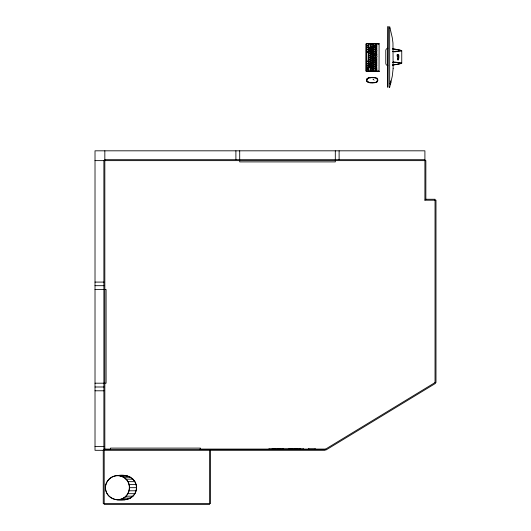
<?xml version="1.0" encoding="UTF-8"?>
<svg xmlns="http://www.w3.org/2000/svg" width="531" height="531" viewBox="0 0 531 531"><rect width="100%" height="100%" fill="white"/><g stroke="black" fill="none" stroke-linecap="round" stroke-linejoin="round"><path stroke-width="0.8" d="M366.111 71.081L366.211 43.821M366.065 70.855L366.091 44.106M367.167 71.054L366.436 70.962L366.596 69.415M366.596 69.183L366.602 67.543M366.443 67.152L366.43 65.817M366.443 65.247L366.602 63.76M366.609 61.171L366.443 52.131L368.255 52.131M368.248 49.224C363.483 50.571 368.912 44.75 368.262 49.23M368.262 44.086C365.939 42.188 365.554 47.213 368.189 45.593M367.333 70.942L367.339 69.568M367.346 69.183L367.346 67.543M368.242 69.07L368.182 67.57M368.235 63.415L368.083 61.41M368.242 52.151L368.083 61.171M368.089 51.726L368.089 49.629M368.242 47.425L368.248 46.011M368.521 70.888L368.68 67.045M368.68 64.921L368.68 63.275M368.541 53.97C367.445 56.943 371.567 55.164 370.114 54.009M370.094 70.888L370.041 67.079M370.08 65.273L370.041 66.753L368.68 66.8M368.68 63.036L370.027 63.016L370.027 61.423M370.08 57.72L370.061 59.206L368.687 59.266M368.687 57.388L370.094 57.288L370.061 55.788M371.853 71.001L370.326 70.968L370.419 67.988L371.886 68.068L371.727 71.041M371.733 66.096C373.685 68.393 368.726 68.34 370.326 66.256M371.733 63.972L370.346 63.912L370.326 62.426M371.733 60.448C373.711 62.724 368.713 62.751 370.313 60.58M371.74 56.678C373.286 60.786 367.386 56.193 371.833 56.698M370.333 56.286C368.926 54.102 373.379 54.189 371.912 56.286M371.892 54.441L370.399 54.534L370.319 53.067M370.339 50.637L370.386 49.191L371.912 49.283M371.906 47.418C372.769 51.567 367.432 46.449 371.919 47.418M370.366 44.046L370.346 46.927L371.912 46.927M371.892 58.715L371.846 60.176M371.912 54.401L371.912 53.067M371.912 52.516L371.853 51.062M371.912 50.631L371.899 49.297M371.906 44.126L371.899 46.92M372.151 71.041C370.638 68.38 375.51 69.103 373.558 71.041M373.572 69.156C369.271 69.508 375.264 65.253 373.558 69.156M373.651 67.258C369.264 67.795 375.171 63.249 373.558 67.271M373.558 63.747C375.543 66.023 370.512 66.056 372.158 63.866M372.158 63.395L372.191 61.928L373.731 62.001M372.158 61.49C370.645 59.233 375.536 59.432 373.565 61.623M372.158 57.706L372.258 56.226L373.738 56.346M373.724 54.481C375.158 56.638 370.757 56.631 372.145 54.487M372.165 52.051L372.211 50.611M372.324 50.326L372.324 48.679M372.171 46.409L372.178 44.046M373.738 59.605L373.718 58.211M373.738 57.7L373.724 56.366M372.151 53.976L373.698 54.043L373.744 52.582M373.744 52.051L373.731 50.657L372.324 50.564M373.651 50.312L373.744 48.832M372.324 48.44L373.685 48.407L373.685 46.828M372.324 46.542L373.705 46.496L373.705 44.013M375.384 62.804C376.778 67.039 371.136 62.081 375.49 62.85M373.977 60.62L373.983 59.114L375.384 59.034L375.523 60.58L374.036 60.66L375.503 60.62M375.39 58.795C371.222 59.12 376.871 54.992 375.49 58.735M373.99 51.58L373.99 53.067L375.41 53.146M373.97 49.224C374.335 43.987 377.694 51.029 373.99 49.303M375.517 45.912C370.943 45.6 377.129 49.655 375.377 45.845M375.517 68.054L375.47 66.614L374.109 66.567M375.536 64.842L375.47 66.282L374.109 66.329M375.523 62.406L375.444 60.939L374.116 60.919M375.53 55.423C375.178 60.733 372.058 53.558 375.39 55.27M375.543 51.149L375.483 49.648M376.804 69.468C375.258 68.207 375.371 72.203 376.791 70.882M375.809 66.979L375.842 65.492L376.811 65.565M375.809 63.076L375.815 61.642M376.791 59.691C377.461 63.62 374.348 59.06 376.738 59.605M376.784 59.233C377.587 55.231 373.87 59.704 376.705 59.319M376.758 55.702C378.258 57.401 374.481 58.463 375.975 55.675M375.862 53.77L375.975 55.43M375.975 51.772L375.975 53.478M375.822 51.394L375.981 49.821M375.981 43.967L375.981 45.673M376.804 70.882L376.804 69.488M376.804 68.95L376.791 67.517M376.791 65.585L376.638 67.138M376.811 63.076L376.791 61.603M376.798 46.011L376.824 47.471L375.981 47.624M376.804 45.6L376.751 43.987M379.028 71.446L379.107 43.582L366.569 43.582M390.477 82.285L390.756 81.88M390.756 82.219L390.477 81.814M366.35 44.192L366.602 43.854M370.08 70.888L368.673 71.048M376.798 65.028L376.751 63.508M370.107 53.478C370.26 49.098 366.436 54.799 370.074 53.538M370.333 53.067L371.819 52.934M370.319 50.631L371.899 50.631M372.165 54.487L373.744 54.487M373.97 51.66L375.483 51.534L375.523 53.067M373.731 63.375L373.738 62.021M375.517 64.762L373.97 64.749L373.963 66.249M366.921 79.438L367.412 78.747M390.391 84.183L390.477 82.763M117.497 499.704C129.318 500.235 134.011 482.706 123.511 477.25C114.809 471.76 102.822 480.96 105.875 490.783C108.988 502.499 129.006 503.063 134.881 493.684C140.967 481.763 128.794 472.968 117.497 475.643M390.066 83.234L390.716 83.234L390.716 82.763A7.076 7.076 0 0 1 390.67 83.082L390.418 83.991M375.829 44.1L376.671 43.967M375.842 47.949L375.981 49.575M375.815 67.497L375.789 68.95L376.711 69.063M371.76 51.029C369.622 49.728 369.709 54.096 371.833 52.655M370.074 64.822L370.067 63.335M370.319 64.311L370.406 65.837L371.733 65.857M370.313 66.229L371.826 66.116M375.41 49.622C372.848 48.454 373.87 52.695 375.47 51.228M371.886 63.859L371.733 62.326M375.51 68.094L374.109 68.214M377.229 81.13L377.402 80.373M390.67 83.082L390.716 82.763M366.071 44.02L366.529 43.602M375.377 71.035L375.497 68.539L373.997 68.499L373.997 70.995L375.483 70.995M376.784 63.136L375.795 63.076M368.182 49.655C365.527 47.956 365.693 53.492 368.242 51.653M368.554 53.936L369.954 53.857M368.673 49.848L370.054 49.814L370.08 48.281M368.687 59.505L368.68 61.151M368.68 65.16L368.58 66.773M375.377 45.606L375.384 43.967M373.565 58.098C371.965 56.724 371.196 61.145 373.718 59.664M373.983 60.999L374.003 62.519L375.477 62.532M373.977 66.647L373.963 68.121M396.83 55.284L397.015 54.859M375.981 45.918L375.868 47.591M375.961 49.575L376.811 49.483L376.811 47.963M376.798 53.399L376.791 51.865M368.58 51.686C372.609 52.662 367.678 47.345 368.673 51.733M368.687 57.627L368.574 59.22M374.03 53.419C372.669 57.687 379.074 53.18 373.97 53.458M372.151 63.846L373.638 63.76M368.262 46.011L366.509 45.885L366.596 47.498M368.574 57.673L370.087 57.7M368.076 65.399L368.076 63.753M368.673 47.969L370.114 47.856L370.061 44.007M375.882 55.397C377.269 56.319 377.415 52.987 375.975 53.724M375.477 43.987C373.306 42.54 373.293 47 375.457 45.6M372.231 48.713L373.718 48.772M369.954 55.742L368.547 55.801L368.647 57.381M371.906 58.715C369.788 56.93 369.649 61.636 371.733 60.202M368.587 63.308L369.948 63.275M373.678 57.813L372.224 57.826M368.189 65.353L366.602 65.399M367.173 67.304L367.346 65.817M366.503 69.448L367.326 69.568M314.823 449.12L325.589 449.12L435.035 382.566L435.984 382.566L435.984 200.207L424.906 200.207L425.855 199.258L425.855 160.634L95.016 160.634M375.975 51.527C377.183 52.377 377.488 49.137 375.961 49.814M376.731 67.105L375.789 66.979M372.324 46.794L372.231 48.421M368.574 61.118L370.061 61.105L370.027 59.525M367.266 67.271L366.602 67.304M368.169 69.149L366.503 69.163M368.587 44L369.961 43.973M375.868 51.799L376.665 51.772M375.862 55.702L376.665 55.675M375.928 61.53L376.658 61.523M368.567 67.079L369.941 67.045M376.718 65.16L375.855 65.14M368.169 45.593L368.248 44.086M368.58 48.235L369.961 48.208M372.218 46.828L373.592 46.794M374.05 49.629L375.377 49.615M373.585 52.45L372.211 52.476L372.198 54.029M373.625 52.204L372.264 52.197M368.68 61.39L368.62 63.023M366.49 67.57L368.109 67.543M371.806 65.837L371.733 64.211M375.809 82.332C381.955 77.506 370.339 76.836 367.664 78.382C364.027 83.248 373.313 82.955 375.669 82.332M375.941 67.384L376.638 67.377M368.647 59.512L369.948 59.505M368.156 61.158L366.496 61.138M368.64 61.397L369.948 61.39M370.465 60.448L371.873 60.521M370.465 62.333L371.892 62.426M370.459 64.218L371.866 64.291M369.988 64.915L368.534 64.822M373.618 71.028L372.131 70.888M397.453 59.864C398.728 58.662 398.728 55.702 397.453 54.494M373.605 61.616L372.271 61.623M368.607 65.167L370.007 65.167M368.175 78.303L368.846 78.103M288.93 448.728L290.191 448.728M291.459 448.728L292.727 448.728M293.995 448.728L295.263 448.728M296.524 448.728L297.791 448.728M299.059 448.728L300.327 448.728M368.68 43.973L368.567 47.923M375.928 45.918L376.804 45.998M376.671 53.478L375.862 53.432M368.673 48.208L368.614 49.828M366.543 65.665L367.253 65.678M392.522 62.3L393.132 62.2M392.794 62.306L393.431 62.154M392.369 65.054L396.956 64.351A5.031 0.405 -9.7 0 0 401.131 63.196L393.425 62.213M392.382 65.101L396.206 64.53A5.715 0.458 -9.7 0 0 401.409 63.348A5.522 0.445 -9.7 0 0 401.582 63.05L394.818 62.041L393.225 62.24M124.46 475.643L121.347 476.048A12.027 12.027 0 0 1 136.48 487.279A12.027 12.027 0 0 1 122.11 499.472M370.89 77.745L369.921 77.811M370.499 43.973L371.806 43.98M372.331 43.967L373.618 43.973M375.981 47.87L376.671 47.87M373.572 50.319L372.304 50.326M371.74 56.439L370.319 56.326M368.076 63.508L366.602 63.508M373.558 63.508L372.151 63.415M377.422 43.582L378.304 43.595M378.557 43.834A0.697 0.697 -82.5 0 0 378.809 43.582L378.689 43.595M376.95 71.439L378.391 71.433M378.842 44.113L377.587 44.093M378.822 70.935L377.561 70.915M378.749 43.595L378.942 43.575M378.484 71.459L366.397 71.4M376.93 43.575L377.621 43.582A0.697 0.697 -82.5 0 0 377.86 43.834M376.671 45.673L375.868 45.633M366.602 47.498L368.109 47.498M368.175 61.43L366.496 61.443L366.496 63.468M376.658 63.474L375.809 63.574L375.795 65.047M366.589 63.76L368.229 63.833M390.477 81.336L390.756 80.865M390.531 83.712L390.066 83.712L390.531 84.183M104.833 159.685L424.906 159.685M425.855 199.258L435.035 199.258L435.035 382.566L435.526 383.375L326.08 449.936L325.589 449.12M95.016 282.087L103.884 282.087M95.016 285.685L103.884 285.685M95.016 289.488L106.094 289.488L106.094 383.196L95.016 383.196M95.016 386.993L103.884 386.993M95.016 390.796L103.884 390.796M95.016 446.511L103.884 446.511M104.833 449.12L110.567 449.12M199.663 449.12L269.257 449.12M303.221 449.12L309.022 449.12M103.884 449.365L325.178 449.365L325.178 450.315L95.016 450.315L95.016 150.817L424.906 150.817L424.906 200.207M120.61 476.048L127.573 476.048M123.511 477.25L130.473 477.25M126 479.161L132.969 479.161M127.911 481.657L134.881 481.657M129.113 484.557L136.082 484.557M129.524 487.67L136.487 487.67M129.113 490.783A12.027 12.027 0 0 0 114.377 476.048A12.027 12.027 0 0 0 108.988 496.18A12.027 12.027 0 0 0 129.113 490.783L136.082 490.783M127.911 493.684L134.881 493.684M126 496.18L132.969 496.18M123.511 498.091L130.473 498.091M120.61 499.293L127.573 499.293M378.55 71.439L377.627 71.459M377.893 43.595L377.315 43.582M122.123 499.392L124.46 499.704M392.382 48.786L396.206 49.356A5.715 0.458 9.7 0 1 401.409 50.538A5.522 0.445 9.7 0 1 401.582 50.837L394.818 51.846L392.522 51.587M392.369 48.832L396.956 49.536A5.031 0.405 9.7 0 1 401.131 50.691L392.794 51.58M283.547 448.728L282.28 448.728M281.012 448.728L279.744 448.728M278.483 448.728L277.215 448.728M275.947 448.728L274.68 448.728M273.412 448.728L272.151 448.728M368.175 82.026L368.846 82.225M366.43 71.406L366.071 71.074M367.757 81.86L366.921 80.891M389.694 27.672L389.86 28.342M377.229 79.199L377.402 79.949M401.748 50.73L401.748 63.156M390.756 81.814L390.756 82.285M339.11 150.817L339.11 159.685M335.307 150.817L335.307 159.685M335.307 160.634L335.307 161.902L239.7 161.902L239.7 160.634M315.361 449.365L315.361 448.728L308.398 448.728L308.398 449.365M303.493 449.365L303.493 448.728L268.985 448.728L268.985 449.365M239.7 150.817L239.7 159.685M235.897 150.817L235.897 159.685M210.575 450.315L210.575 503.501L103.246 503.501L103.246 450.315M209.619 450.315L209.619 504.45L104.195 504.45L104.195 450.315M200.439 449.365L200.439 448.098L110.528 448.098L110.528 449.365M104.833 150.817L104.833 449.365M103.884 160.634L103.884 450.315M387.869 65.638A2.383 2.383 0 0 1 385.785 63.262L385.778 50.624A2.383 2.383 0 0 1 387.869 48.248M390.531 83.779L390.531 84.117L390.531 83.779M397.254 56.485C398.582 67.616 400.142 48.56 397.254 56.485M393.139 68.506L392.29 76.112L389.668 87.336L389.668 26.557L392.29 37.774L392.96 42.978L393.139 68.506M374.096 80.188L374.096 80.154M366.43 79.199L366.43 81.13C368.912 83.812 373.565 83.002 376.884 82.332L377.966 80.161L376.884 77.997C373.565 77.327 368.912 76.517 366.43 79.199M373.32 79.431L373.027 79.199L373.366 79.411M379.081 71.453L378.669 71.459L379.088 71.446M388.008 26.55L387.836 87.336L388.008 26.557M389.522 86.858L389.362 87.336L389.522 86.858"/></g></svg>
